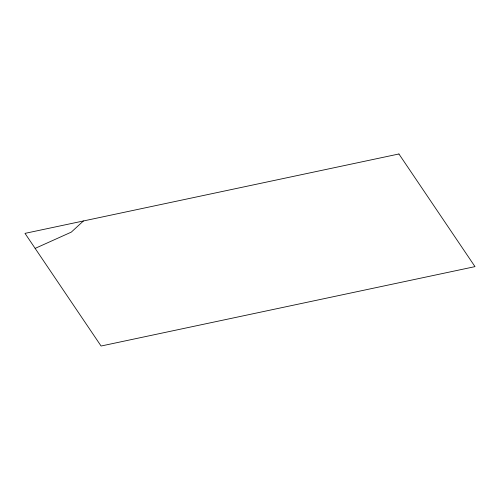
<?xml version="1.0" encoding="UTF-8"?>
<svg xmlns="http://www.w3.org/2000/svg" width="500" height="500" viewBox="0 0 500 500"><rect width="100%" height="100%" fill="white"/><g stroke="black" fill="none" stroke-linecap="round" stroke-linejoin="round"><path stroke-width="0.75" d="M83.425 220.963L71.294 232.125L35.144 248.388M398.919 153.981L25 233.369L101.081 346.019L475 266.631L398.919 153.981"/></g></svg>
